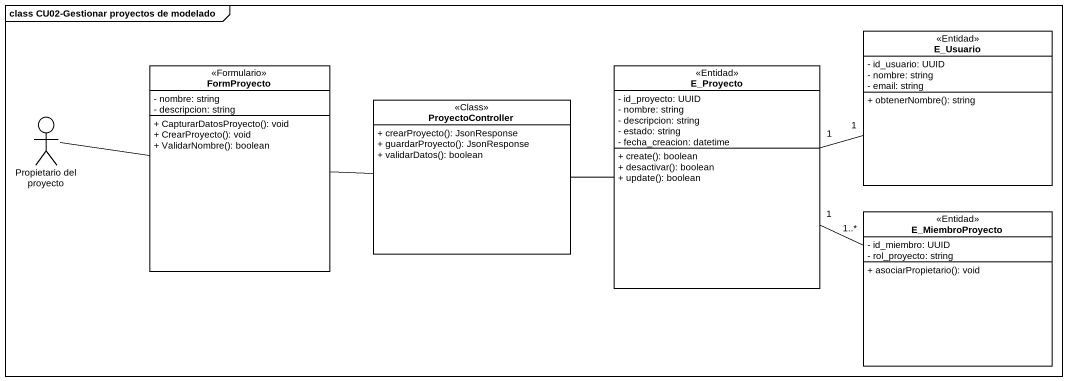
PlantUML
@startuml
mainframe class CU02-Gestionar proyectos de modelado
allowmixing
hide circle
hide empty members
skinparam classAttributeIconSize 0
class E_Usuario <<Entidad>> {
  - id_usuario: UUID
  - nombre: string
  - email: string
  + obtenerNombre(): string
}
class FormProyecto <<Formulario>> {
  - nombre: string
  - descripcion: string
  + CapturarDatosProyecto(): void
  + CrearProyecto(): void
  + ValidarNombre(): boolean
}
class E_Proyecto <<Entidad>> {
  - id_proyecto: UUID
  - nombre: string
  - descripcion: string
  - estado: string
  - fecha_creacion: datetime
  + create(): boolean
  + desactivar(): boolean
  + update(): boolean
}
actor "Propietario del proyecto" as Propietario_del_proyecto
class ProyectoController <<Class>> {
  + crearProyecto(): JsonResponse
  + guardarProyecto(): JsonResponse
  + validarDatos(): boolean
}
class E_MiembroProyecto <<Entidad>> {
  - id_miembro: UUID
  - rol_proyecto: string
  + asociarPropietario(): void
}
FormProyecto -right- ProyectoController
E_Proyecto "1" -right- "1" E_Usuario
E_Proyecto "1" -right- "1..*" E_MiembroProyecto
Propietario_del_proyecto -right- FormProyecto
ProyectoController -right- E_Proyecto
@enduml
